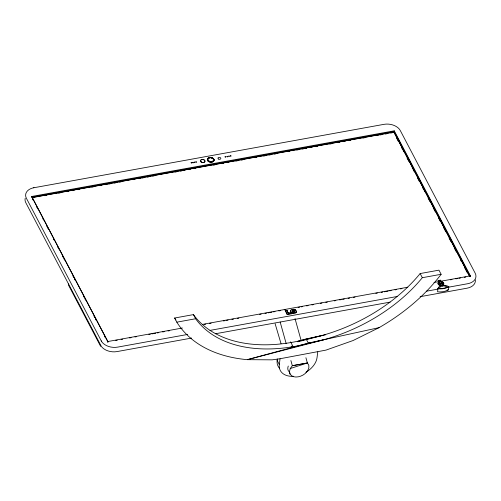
<?xml version="1.0" encoding="UTF-8"?>
<svg xmlns="http://www.w3.org/2000/svg" width="501" height="501" viewBox="0 0 501 501"><rect width="100%" height="100%" fill="white"/><g stroke="black" fill="none" stroke-linecap="round" stroke-linejoin="round"><path stroke-width="0.75" d="M31.669 196.486L31.582 197.2L394.155 131.538L394.243 130.824L31.669 196.486L108.016 341.845M107.991 342.026L32.202 197.438L393.867 131.938L469.681 276.345M68.455 283.929L68.343 284.818L100.588 346.235L100.701 345.346M107.728 342.246L107.821 341.532L182.439 328.017M279.652 368.454A20.19 13.533 -27.7 0 1 277.141 360.413L277.329 358.96M288.382 313.037L290.805 312.599L291.213 313.858L287.242 314.578L285.432 310.651L286.985 310.376L288.332 313.426L289.547 313.206M293.505 376.282A20.19 13.533 -27.7 0 1 279.314 364.559L280.053 358.741L325.988 350.105L353.149 340.505L379.05 327.654A160.082 106.35 -24.3 0 0 441.13 274.291L438.957 270.152L420.151 273.559A140.737 93.656 -23.9 0 1 321.154 335.739L297.819 341.801M288.332 313.426L286.985 310.376M287.242 314.578L285.432 310.651M290.805 312.599L291.213 313.858M290.83 310.476A2.311 1.553 7.2 0 0 290.611 310.927L290.799 311.998L291.895 313.081A2.186 1.465 7.2 0 0 292.828 313.394L295.596 313L296.623 311.941L295.834 310.432L293.436 310.87L293.774 311.991L294.813 311.804L294.864 311.415L293.824 311.603L293.774 311.991M296.623 311.941L295.114 312.806L292.878 313.006A2.186 1.465 7.2 0 1 291.945 312.693L290.849 311.609L290.661 310.539A2.311 1.553 7.2 0 1 291.068 309.887L293.899 309.173L295.465 309.868L294.018 310.714L293.592 310.075L292.734 310.132A1.046 0.701 7.2 0 0 292.29 310.47L292.24 311.447M294.018 310.714L293.592 310.075M295.834 310.432L296.579 312.33M317.766 351.915L317.027 357.727A20.19 13.533 -27.7 0 1 305.961 372.249M469.662 276.527L393.867 131.938M440.373 280.172L441.375 281.781A2.887 1.935 7.2 0 1 443.592 284.512A2.887 1.935 7.2 0 1 439.465 285.257A2.887 1.935 7.2 0 1 438.682 282.27L438.156 280.573L440.373 280.172L441.988 283.466L439.772 283.873L439.158 282.489L438.92 282.733A2.198 1.478 7.2 0 0 439.997 284.775A2.198 1.478 7.2 0 0 442.903 284.249A2.198 1.478 7.2 0 0 441.826 282.207L441.35 282.257L441.988 283.466M438.563 280.917L439.966 283.591L438.563 280.917C441.325 278.431 442.897 287.587 440.147 280.629M437.949 288.764L437.561 291.795A14.579 9.795 7.2 0 0 448.439 289.822L448.821 286.791A6.475 4.352 7.2 0 0 442.132 285.388A6.475 4.352 7.2 0 0 437.949 288.764A14.579 9.795 7.2 0 0 448.821 286.791M438.87 282.163L438.701 282.094A2.887 1.935 7.2 0 0 439.49 285.082A2.887 1.935 7.2 0 0 443.617 284.336A2.887 1.935 7.2 0 0 441.4 281.606L441.087 281.756M439.772 283.873L438.156 280.573M394.243 130.824L470.395 275.869L470.301 276.583L394.155 131.538M290.279 368.529L307.376 362.981L292.327 365.705L290.279 368.529L289.478 371.441L290.041 374.04L291.895 375.963A10.402 6.976 -27.7 0 0 305.165 373.558L307.601 370.865L308.866 367.934L308.791 365.179L307.376 362.981L305.911 357.714M439.139 282.67L438.901 282.908A2.198 1.478 7.2 0 0 439.49 284.712M294.538 312.417L294.989 312.136M294.062 310.326L295.465 309.868M280.053 358.741L272.206 359.843L247.331 359.668A160.082 102.661 -29.4 0 1 176.815 322.162L174.636 318.016L193.449 314.609A140.7 90.512 -29.7 0 0 298.139 341.162L306.13 338.952L325.731 334.731M441.13 274.291L422.324 277.698A140.737 93.668 -23.9 0 1 323.339 339.897L247.331 359.668L308.303 343.097L379.05 327.654M291.795 309.862L292.546 309.681M298.139 341.162L321.154 335.739M323.339 339.897L300.318 345.314A140.7 90.524 -29.7 0 1 195.622 318.755L176.815 322.162M33.924 187.718L32.402 188.075A12.782 8.586 7.2 0 0 26.396 198.277L101.421 341.175M307.376 362.981L292.327 365.705L290.893 360.557M33.655 187.781L383.96 124.342A12.782 8.586 7.2 0 1 400.305 130.573L475.173 273.177A12.782 8.586 7.2 0 1 467.646 283.729L448.777 287.148M32.177 197.613L393.842 132.12M44.783 195.691L46.324 195.415M58.648 193.179L60.189 192.904M67.115 191.645L68.656 191.369M72.507 190.668L74.048 190.393M77.899 189.697L79.44 189.416M91.764 187.186L93.305 186.904M100.238 185.652L101.778 185.37M105.63 184.675L107.164 184.393M108.704 184.117L110.245 183.836M114.096 183.141L115.637 182.859M119.489 182.164L121.029 181.882M133.354 179.652L134.894 179.371M138.746 178.675L140.286 178.4M141.827 178.118L143.367 177.836M147.219 177.141L148.759 176.866M152.605 176.164L154.145 175.889M174.943 172.119L176.484 171.843M180.335 171.142L181.876 170.866M183.416 170.584L184.957 170.309M188.808 169.607L190.349 169.332M194.2 168.63L195.734 168.355M213.451 165.148L214.992 164.867M221.924 163.614L223.465 163.332M227.316 162.637L228.857 162.355M235.789 161.103L237.33 160.821M241.175 160.126L242.716 159.844M255.04 157.615L256.581 157.333M263.513 156.08L265.054 155.798M268.905 155.103L270.446 154.822M274.298 154.126L275.838 153.851M288.156 151.615L289.697 151.34M296.63 150.081L298.17 149.805M302.022 149.104L303.562 148.828M305.103 148.546L306.643 148.271M310.495 147.57L312.035 147.294M315.887 146.593L317.427 146.317M329.746 144.088L331.286 143.806M338.219 142.553L339.759 142.271M343.611 141.576L345.151 141.295M349.003 140.599L350.543 140.318M362.868 138.088L364.409 137.806M376.727 135.577L378.268 135.295M379.808 135.019L381.349 134.738M385.2 134.043L386.741 133.761M390.592 133.066L392.133 132.784M438.131 280.748L440.348 280.347M202.435 324.397L407.82 287.205M433.979 282.464L470.395 275.869M115.712 340.455L117.253 340.173M121.098 339.478L122.639 339.196M129.565 337.943L131.099 337.668M134.951 336.966L136.485 336.691M148.797 334.461L150.338 334.18M151.878 333.904L155.723 333.203M157.264 332.927L158.804 332.645M162.65 331.95L164.19 331.675M168.035 330.973L169.576 330.698M204.201 324.429L205.742 324.147M209.593 323.452L211.128 323.17M223.44 320.941L224.98 320.665M226.521 320.383L228.061 320.108M231.907 319.406L233.447 319.131M237.292 318.436L238.833 318.154M259.606 314.39L261.146 314.114M264.998 313.419L266.532 313.138M268.073 312.862L271.918 312.161M273.458 311.885L274.999 311.603M278.844 310.908L280.385 310.626M284.23 309.931L285.77 309.656M298.082 307.426L299.623 307.144M301.164 306.869L302.698 306.587M306.549 305.892L308.09 305.61M311.935 304.915L313.476 304.639M320.402 303.381L321.936 303.105M325.788 302.41L327.322 302.128M334.248 300.876L335.789 300.594M339.634 299.899L341.175 299.623M342.715 299.341L344.256 299.066M348.101 298.364L349.642 298.089M353.487 297.387L355.027 297.112M375.806 293.348L377.341 293.072M381.192 292.371L382.726 292.096M384.267 291.814L388.118 291.119M389.653 290.843L391.193 290.561M395.038 289.866L396.579 289.584M400.431 288.889L401.965 288.614M450.443 279.834L451.983 279.552M455.835 278.857L457.369 278.575M458.91 278.299L460.45 278.017M464.295 277.322L465.836 277.047M285.382 311.046L286.935 310.764M439.991 283.409L441.575 283.128M439.79 283.691L442.007 283.29M287.286 314.19L291.263 313.469M187.656 334.436L117.585 347.13A12.782 8.586 7.2 0 1 101.916 341.97L101.24 340.893M209.982 330.397L397.093 296.511M426.351 291.213L437.899 289.121A6.475 4.352 7.2 0 1 438.575 287.612M447.03 290.079L448.439 289.822M191.645 338.069L117.021 351.583A12.782 8.586 7.2 0 1 101.352 346.429L25.827 202.736A12.782 8.586 7.2 0 1 25.225 198.246M215.499 333.747L390.141 302.122M420.145 296.686L467.076 288.188A12.782 8.586 7.2 0 0 475.343 279.877M310.47 342.703L308.303 343.097L306.13 338.952M291.238 346.266L292.747 345.997L290.567 341.851M293.542 310.463L292.69 310.52A1.046 0.701 7.2 0 0 292.24 310.858L292.928 311.96L293.855 312.198A1.741 1.171 7.2 0 0 294.588 312.029L294.864 311.415M441.35 282.257L441.807 282.382A2.198 1.478 7.2 0 1 442.571 284.731M294.3 309.624L295.415 310.257M292.878 312.348L292.352 311.703M289.446 371.967L288.363 370.84A10.402 6.976 -27.7 0 1 288.275 366.056M396.573 138.032L398.383 141.482M401.645 147.695L402.372 149.073M403.092 150.45L403.819 151.834M407.081 158.047L408.891 161.497M412.154 167.71L412.88 169.088M413.601 170.465L414.327 171.849M417.59 178.062L419.4 181.512M422.662 187.725L423.389 189.102M424.109 190.486L424.835 191.864M428.098 198.077L429.908 201.527M433.171 207.74L435.344 211.879M438.607 218.092L440.417 221.542M443.679 227.755L445.852 231.894M449.115 238.107L450.925 241.557M454.188 247.77L456.361 251.909M460.707 260.194L461.434 261.572M464.696 267.784L467.233 272.613M420.151 273.559L422.324 277.698M293.436 310.87L293.824 311.603M277.141 360.413L279.314 364.559M193.449 314.609L195.622 318.755M32.302 198.584L33.028 199.962M36.291 206.18L37.744 208.942M42.823 218.611L43.543 219.995M46.812 226.208L48.259 228.97M53.338 238.645L54.064 240.023M57.327 246.241L58.774 249.003M62.4 255.911L63.126 257.289M63.852 258.673L64.579 260.057M72.921 275.938L73.641 277.322M74.367 278.7L75.094 280.084M83.435 295.972L84.162 297.35M84.882 298.734L85.608 300.112M93.95 315.999L94.676 317.383M95.403 318.761L96.123 320.145M104.465 336.033L105.191 337.411M275.124 323.709L281.048 343.692M289.603 372.562L290.041 374.04M295.02 318.58L301.095 340.404M280.165 322.011L286.152 343.511M213.864 159.374A3.394 2.28 7.2 0 1 211.867 162.18A3.394 2.28 7.2 0 1 207.52 160.52A3.394 2.28 7.2 0 1 209.524 157.715M211.265 157.727A3.394 2.28 7.2 0 1 212.111 157.965M210.22 161.704A2.962 1.985 7.2 0 1 208.04 158.748A2.962 1.985 7.2 0 1 212.599 158.366A2.962 1.985 7.2 0 1 212.418 161.516M211.735 161.71A2.962 1.985 7.2 0 1 210.99 161.779M442.082 285.745A6.475 4.352 7.2 0 1 443.241 285.614M444.437 285.633A6.475 4.352 7.2 0 1 445.633 285.808M442.151 284.969A2.198 1.478 7.2 0 1 439.972 284.95M175.895 319.964A160.088 102.599 -29.4 0 1 174.636 318.016M191.106 162.744C191.889 164.059 192.403 161.81 191.106 162.744M192.616 162.487C193.405 163.802 193.918 161.554 192.616 162.487M194.181 162.224C194.97 163.539 195.484 161.284 194.181 162.224M195.803 161.942C196.592 163.257 197.106 161.009 195.803 161.942M225.037 156.844C225.826 158.159 226.339 155.905 225.037 156.844M226.928 156.519C227.711 157.834 228.224 155.579 226.928 156.519M228.656 156.174C229.439 157.489 229.959 155.241 228.656 156.174M230.31 155.88C231.093 157.195 231.606 154.947 230.31 155.88M218.474 159.017A1.44 0.971 7.2 0 0 220.809 158.592A1.44 0.971 7.2 0 0 218.893 157.383A1.44 0.971 7.2 0 0 218.474 159.017M201.27 162.099A2.298 1.541 7.2 0 0 204.99 161.428A2.298 1.541 7.2 0 0 201.941 159.5A2.298 1.541 7.2 0 0 201.27 162.099M208.554 161.385A3.394 2.28 7.2 0 0 214.052 160.389A3.394 2.28 7.2 0 0 209.543 157.539A3.394 2.28 7.2 0 0 208.554 161.385M208.685 161.284A3.194 2.148 7.2 0 0 213.852 160.351A3.194 2.148 7.2 0 0 209.612 157.671A3.194 2.148 7.2 0 0 208.685 161.284M208.704 161.109A3.194 2.148 7.2 0 0 213.871 160.17A3.194 2.148 7.2 0 0 209.637 157.496A3.194 2.148 7.2 0 0 208.704 161.109M208.854 160.996A2.962 1.985 7.2 0 0 213.645 160.132A2.962 1.985 7.2 0 0 209.719 157.646A2.962 1.985 7.2 0 0 208.854 160.996M201.339 162.048A2.192 1.472 7.2 0 0 204.884 161.41A2.192 1.472 7.2 0 0 201.978 159.569A2.192 1.472 7.2 0 0 201.339 162.048M442.414 286.033A4.91 3.3 7.2 0 0 439.258 288.526A13.464 9.049 7.2 0 0 447.418 287.048A4.91 3.3 7.2 0 0 442.414 286.033"/></g></svg>
